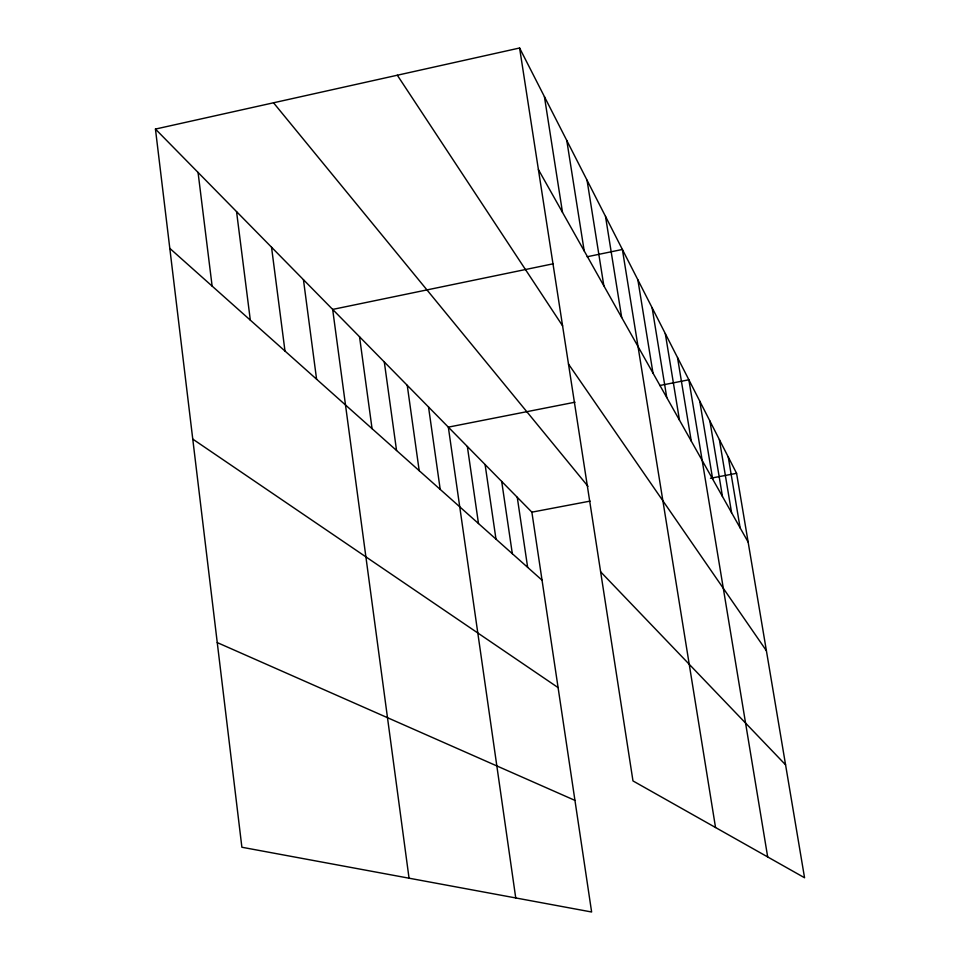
<?xml version="1.0" encoding="UTF-8"?>
<svg xmlns="http://www.w3.org/2000/svg" width="960" height="960" viewBox="0 0 960 960"><rect width="100%" height="100%" fill="white"/><g stroke="black" fill="none" stroke-linecap="round" stroke-linejoin="round"><path stroke-width="1.44" d="M155.448 129.072L531.876 512.16L591.624 912L241.884 847.248L155.448 129.072L519.6 48L736.584 473.316L804.552 877.752L632.976 780.924L519.6 48M553.356 263.76L332.664 309.42L409.044 878.196M587.136 256.764L622.38 249.468L715.536 827.52M659.676 385.536L688.86 379.788L767.688 856.956M575.004 402.204L448.332 427.14L515.736 897.948M531.876 512.16L590.052 501.12M710.46 478.272L736.584 473.316M217.248 642.588L574.944 800.388M192.768 439.104L558.096 687.6M169.812 248.376L542.04 580.188M600.624 571.812L785.568 764.82M273.528 102.792L587.988 486.312M568.5 364.08L766.392 650.724M397.32 75.228L562.62 325.896M538.404 169.572L748.14 542.1M728.256 456.996L740.124 527.868M719.376 439.596L731.58 512.7M709.896 421.008L722.46 496.488M699.744 401.124L712.692 479.136M677.52 357.54L691.26 441.072M665.304 333.6L679.476 420.144M652.128 307.776L666.756 397.548M637.872 279.828L652.98 373.092M605.508 216.396L621.696 317.52M587.052 180.228L603.84 285.792M566.784 140.496L584.196 250.908M544.416 96.636L562.5 212.364M517.26 497.28L527.652 567.372M501.696 481.452L512.328 553.704M485.1 464.556L495.984 539.136M467.352 446.496L478.488 523.548M428.532 406.992L440.208 489.408M407.244 385.332L419.196 470.688M384.312 361.992L396.552 450.504M359.532 336.768L372.06 428.664M303.444 279.684L316.584 379.212M271.536 247.212L284.988 351.048M236.556 211.62L250.32 320.148M198.06 172.44L212.124 286.092"/></g></svg>
